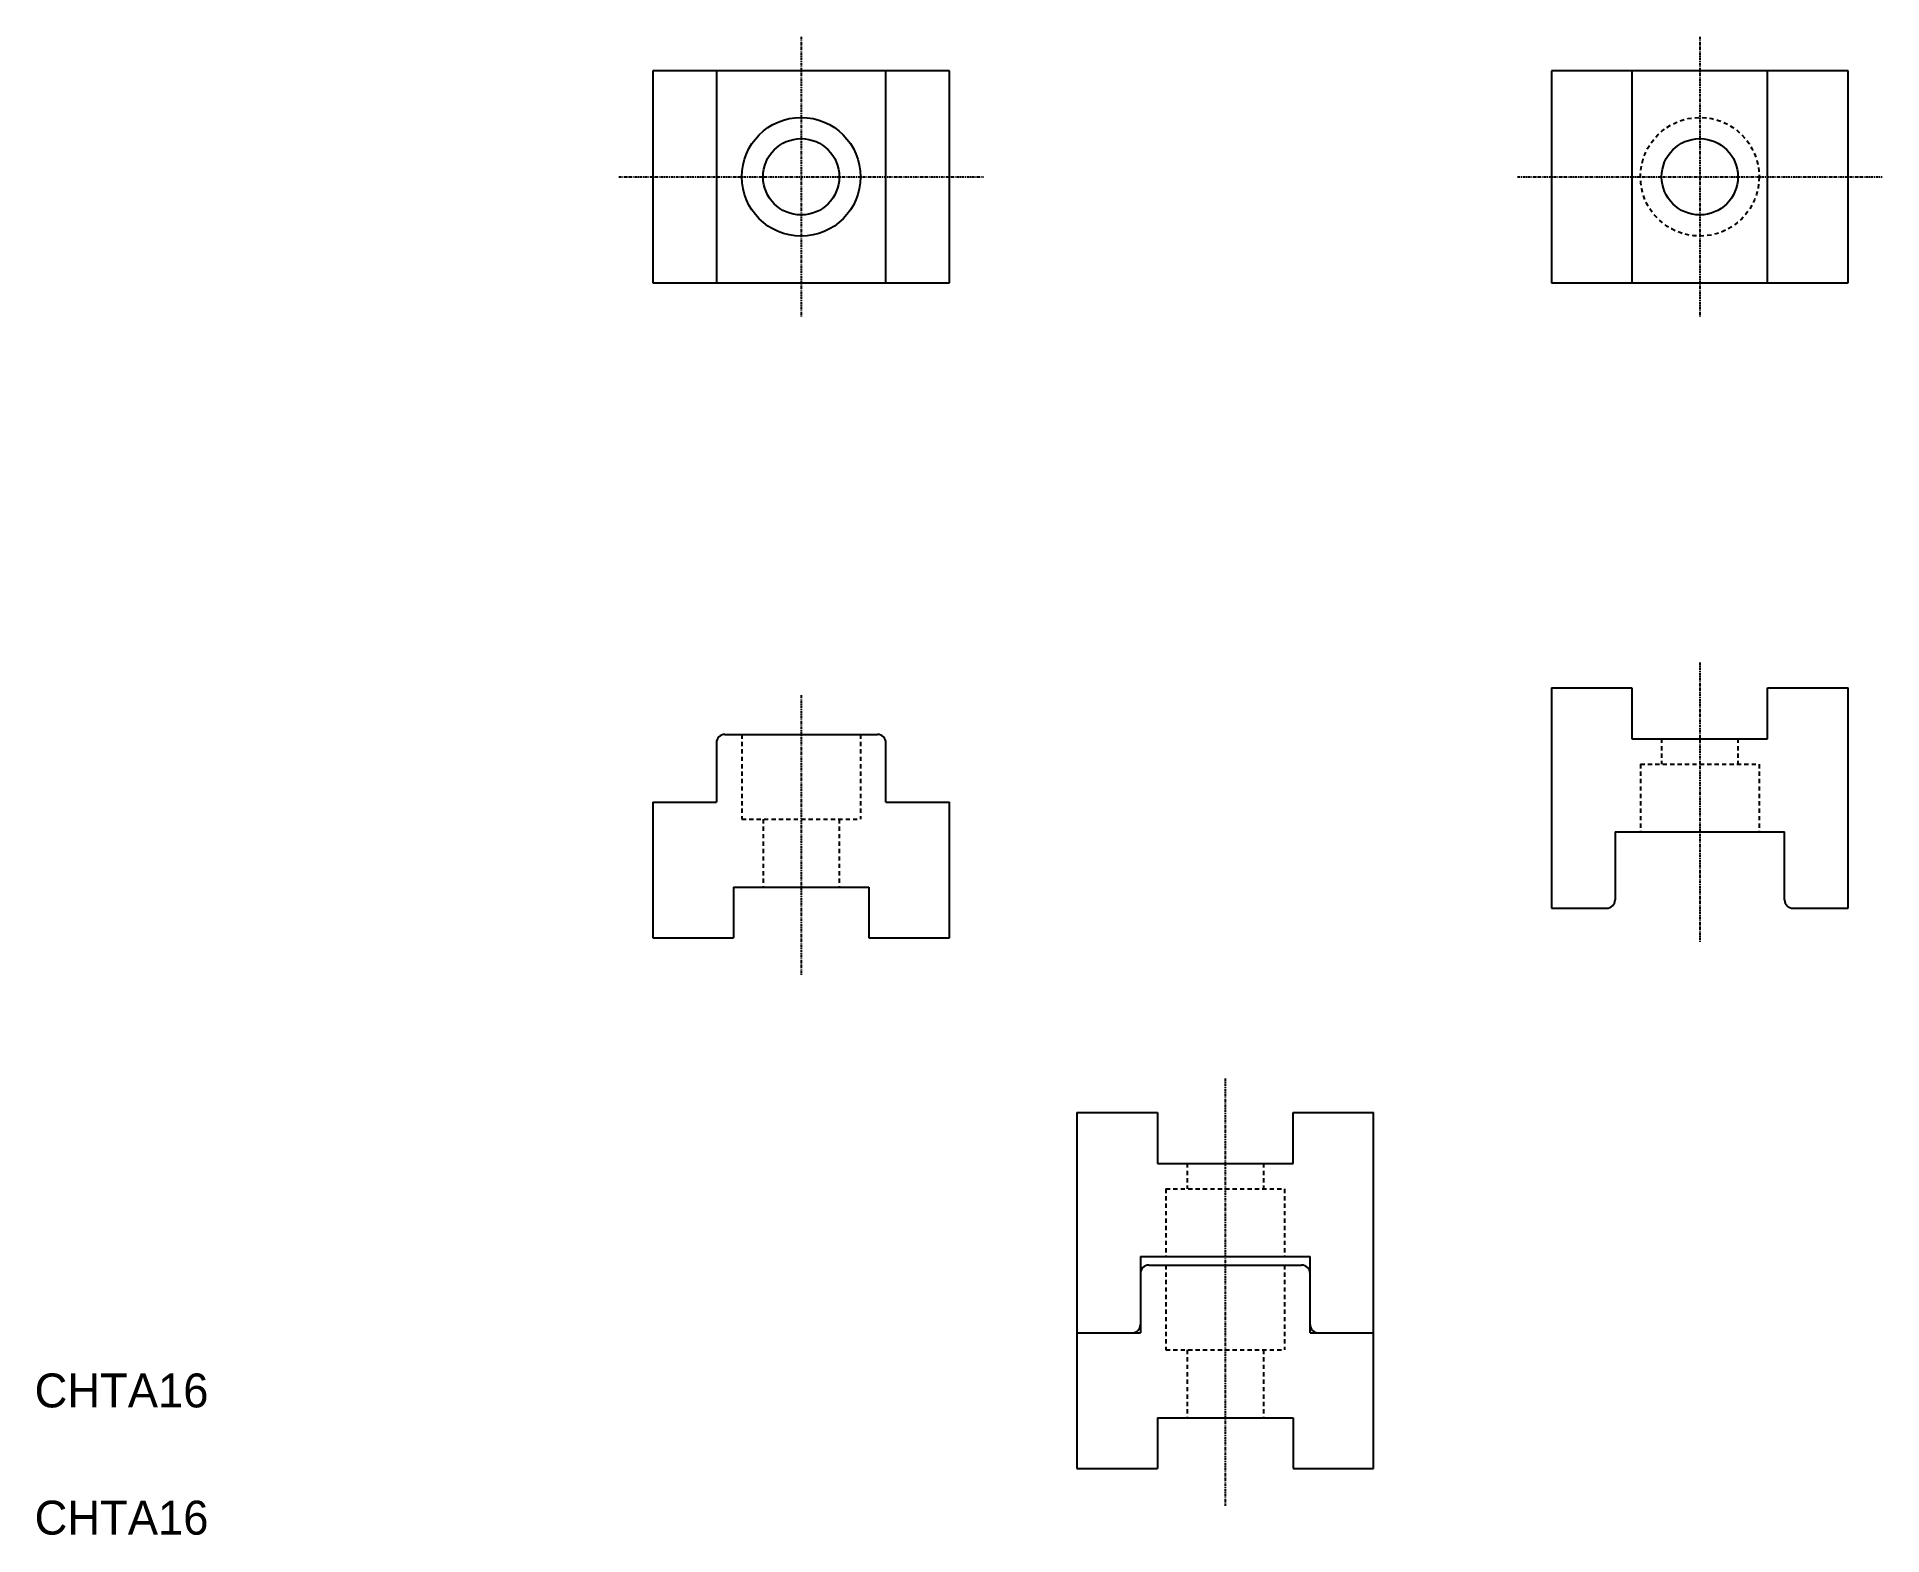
# Model space of a CAD drawing. Extents: x 10 to 228, y 10 to 187.
import ezdxf

# ---------------------------------------------------------------- set-up
doc = ezdxf.new("R2010")
doc.units = 0
doc.header["$LTSCALE"] = 0.25
doc.linetypes.add('CENTER', pattern=[2, 1.25, -0.25, 0.25, -0.25])
doc.linetypes.add('DASHED', pattern=[3.5, 2, -1.5])
doc.layers.get('0').update_dxf_attribs({"linetype": 'CONTINUOUS'})
doc.layers.add('CENTER', color=1, linetype='CENTER')

msp = doc.modelspace()

# ---------------------------------------------------------------- linework, layer by layer
for p, q in [((82.92, 182.62), (82.92, 157.62)), ((117.92, 182.62), (82.92, 182.62)), ((90.42, 182.62), (90.42, 157.62)), ((110.42, 157.62), (110.42, 182.62)), ((117.92, 157.62), (117.92, 182.62)), ((188.92, 182.62), (188.92, 157.62)), ((223.92, 182.62), (188.92, 182.62)), ((198.42, 182.62), (198.42, 157.62)), ((214.42, 157.62), (214.42, 182.62)), ((223.92, 157.62), (223.92, 182.62)), ((188.92, 176.37), (188.92, 176.37)), ((188.92, 170.12), (188.92, 170.12)), ((82.92, 157.62), (117.92, 157.62)), ((188.92, 157.62), (223.92, 157.62)), ((188.92, 109.86), (188.92, 83.86)), ((188.92, 109.86), (198.42, 109.86)), ((198.42, 109.86), (198.42, 103.86)), ((214.42, 103.86), (214.42, 109.86)), ((214.42, 109.86), (223.92, 109.86)), ((223.92, 83.86), (223.92, 109.86)), ((90.42, 103.36), (90.42, 96.36)), ((91.42, 104.36), (109.42, 104.36)), ((110.42, 96.36), (110.42, 103.36)), ((198.42, 103.86), (214.42, 103.86)), ((82.92, 96.36), (82.92, 80.36)), ((82.92, 96.36), (90.42, 96.36)), ((110.42, 96.36), (117.92, 96.36)), ((117.92, 80.36), (117.92, 96.36)), ((196.42, 92.86), (196.42, 84.86)), ((196.42, 92.86), (216.42, 92.86)), ((216.42, 84.86), (216.42, 92.86)), ((92.42, 86.36), (108.42, 86.36)), ((92.42, 86.36), (92.42, 80.36)), ((108.42, 86.36), (108.42, 80.36)), ((188.92, 83.86), (195.42, 83.86)), ((217.42, 83.86), (223.92, 83.86)), ((82.92, 80.36), (92.42, 80.36)), ((108.42, 80.36), (117.92, 80.36)), ((132.94, 59.78), (132.94, 33.78)), ((132.94, 59.78), (142.44, 59.78)), ((142.44, 59.78), (142.44, 53.78)), ((158.44, 53.78), (158.44, 59.78)), ((158.44, 59.78), (167.94, 59.78)), ((167.94, 33.78), (167.94, 59.78)), ((142.44, 53.78), (158.44, 53.78)), ((140.44, 42.78), (160.44, 42.78)), ((140.44, 42.78), (140.44, 34.78)), ((141.44, 41.78), (159.44, 41.78)), ((160.44, 34.78), (160.44, 42.78)), ((140.44, 40.78), (140.44, 33.78)), ((160.44, 33.78), (160.44, 40.78)), ((132.94, 33.78), (132.94, 17.78)), ((132.94, 33.78), (139.44, 33.78)), ((132.94, 33.78), (140.44, 33.78)), ((160.44, 33.78), (167.94, 33.78)), ((161.44, 33.78), (167.94, 33.78)), ((167.94, 17.78), (167.94, 33.78)), ((142.44, 23.78), (158.44, 23.78)), ((142.44, 23.78), (142.44, 17.78)), ((158.44, 23.78), (158.44, 17.78)), ((132.94, 17.78), (142.44, 17.78)), ((158.44, 17.78), (167.94, 17.78))]:
    msp.add_line(p, q)
at = {"color": 3, "linetype": 'DASHED'}
for p, q in [((93.42, 104.36), (93.42, 94.36)), ((107.42, 104.36), (107.42, 94.36)), ((201.92, 103.86), (201.92, 100.86)), ((210.92, 103.86), (210.92, 100.86)), ((199.42, 100.86), (213.42, 100.86)), ((199.42, 100.86), (199.42, 92.86)), ((213.42, 100.86), (213.42, 92.86)), ((93.42, 94.36), (107.42, 94.36)), ((95.92, 94.36), (95.92, 86.36)), ((104.92, 94.36), (104.92, 86.36)), ((145.94, 53.78), (145.94, 50.78)), ((154.94, 53.78), (154.94, 50.78)), ((143.44, 50.78), (157.44, 50.78)), ((143.44, 50.78), (143.44, 42.78)), ((157.44, 50.78), (157.44, 42.78)), ((143.44, 41.78), (143.44, 31.78)), ((157.44, 41.78), (157.44, 31.78)), ((143.44, 31.78), (157.44, 31.78)), ((145.94, 31.78), (145.94, 23.78)), ((154.94, 31.78), (154.94, 23.78))]:
    msp.add_line(p, q, dxfattribs=at)
for centre, radius in [((100.42, 170.12), 7), ((100.42, 170.12), 4.5), ((206.42, 170.12), 4.5)]:
    msp.add_circle(centre, radius)
msp.add_circle((206.42, 170.12), 7, dxfattribs=at)
for centre, start, end in [((91.42, 103.36), 90, 180), ((109.42, 103.36), 0, 90), ((195.42, 84.86), 270, 0), ((217.42, 84.86), 180, 270), ((141.44, 40.78), 90, 180), ((159.44, 40.78), 0, 90), ((139.44, 34.78), 270, 0), ((161.44, 34.78), 180, 270)]:
    msp.add_arc(centre, 1, start, end)
at = {"layer": 'CENTER', "color": 1, "linetype": 'CENTER'}
for p, q in [((100.42, 186.62), (100.42, 153.62)), ((206.42, 186.62), (206.42, 153.62)), ((78.92, 170.12), (121.92, 170.12)), ((184.92, 170.12), (227.92, 170.12)), ((206.42, 112.86), (206.42, 79.86)), ((100.42, 108.99), (100.42, 75.99)), ((150.44, 63.8), (150.44, 13.4))]:
    msp.add_line(p, q, dxfattribs=at)

# ---------------------------------------------------------------- texts
for p in [(10, 25), (10, 10)]:
    msp.add_text('CHTA16', height=4).set_placement(p)

doc.saveas('drawing.dxf')
